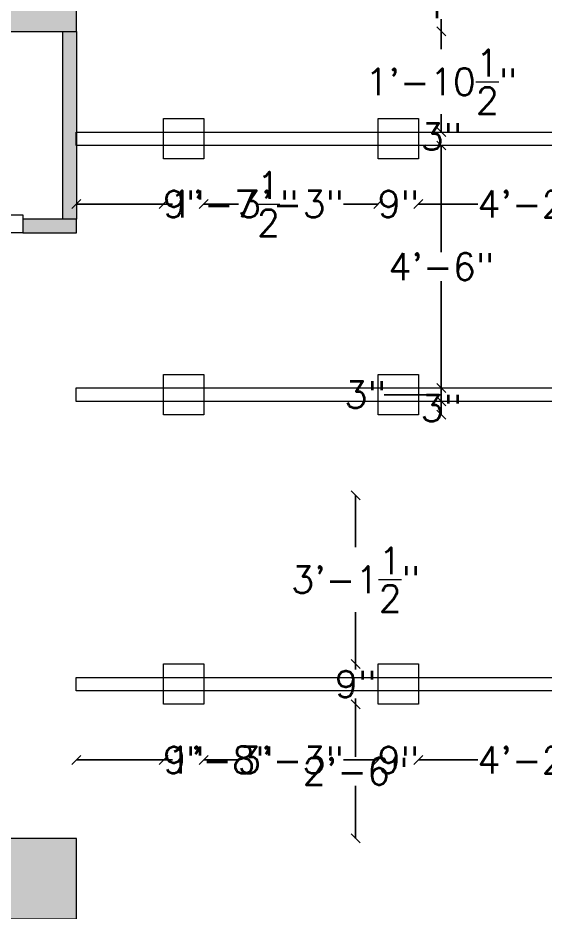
# Model space of a CAD drawing. Header units: inches. Extents: x 111501 to 134888, y 46021 to 52102.
# Drawn here: x 118286.9 to 118404.8, y 48369.1 to 48569 of the extents above; entities that cross this region are included whole.
import ezdxf

# ---------------------------------------------------------------- set-up
doc = ezdxf.new("R2010")
doc.units = ezdxf.units.IN
doc.header["$MEASUREMENT"] = 0
for name, color, linetype, lineweight in [('column', 252, 'Continuous', 9), ('dimension', 250, 'Continuous', 0), ('DOOR', 1, 'Continuous', 0)]:
    doc.layers.add(name, color=color, linetype=linetype, lineweight=lineweight)
doc.layers.add('false ceiling', color=5, linetype='Continuous')
doc.layers.add('pt19', color=151, linetype='Continuous')
doc.styles.get("Standard").update_dxf_attribs({"font": 'txt.shx', "height": 6})
doc.dimstyles.new('Standard$0', dxfattribs={"dimtxt": 4, "dimasz": 2, "dimexe": 0.125, "dimexo": 0.125, "dimgap": 0.25, "dimtad": 0, "dimtih": 1, "dimtoh": 1, "dimdec": 1, "dimlfac": -1, "dimzin": 0, "dimdsep": 46, "dimlunit": 4, "dimtxsty": 'Standard', "dimblk": 'OBLIQUE', "dimblk1": 'DOTSMALL', "dimblk2": 'DOTSMALL', "dimcen": 0, "dimse1": 1, "dimse2": 1, "dimadec": 0, "dimazin": 0, "dimtfac": 1, "dimtdec": 1, "dimtofl": 0, "dimtmove": 0, "dimatfit": 3, "dimfxl": 1, "dimtolj": 1, "dimtzin": 0, "dimarcsym": 0})

# ---------------------------------------------------------------- blocks, each defined once
blk = doc.blocks.new('_Oblique')
at = {"color": 0, "linetype": 'ByBlock', "lineweight": -2}
blk.add_line((-0.5, -0.5), (0.5, 0.5), dxfattribs=at)
blk = doc.blocks.new('*D783')
at = {"layer": 'Defpoints', "color": 0, "transparency": 16777216}
for p in [(118376.49, 48540.51), (118381.6, 48540.51), (118379.26, 48486.3)]:
    blk.add_point(p, dxfattribs=at)
at = {"layer": 'dimension', "color": 0, "lineweight": -2, "transparency": 16777216}
for p, q in [((118381.6, 48540.51), (118381.6, 48516.66)), ((118381.6, 48486.3), (118381.6, 48510.16))]:
    blk.add_line(p, q, dxfattribs=at)
at = {"layer": 'dimension', "color": 0, "lineweight": -2, "transparency": 16777216, "xscale": 2, "yscale": 2, "zscale": 2}
for p, rotation in [((118381.6, 48540.51), 90), ((118381.6, 48486.3), 270)]:
    blk.add_blockref('_Oblique', p, dxfattribs=dict(at, rotation=rotation))
at = {"layer": 'dimension', "color": 0, "lineweight": 5, "transparency": 16777216, "insert": (118381.6, 48513.41), "char_height": 6, "attachment_point": 5}
blk.add_mtext('\\A1;4\'-6"', dxfattribs=at)
blk = doc.blocks.new('_DOTSMALL')
at = {"color": 0, "linetype": 'ByBlock', "lineweight": -2, "const_width": 0.5}
blk.add_lwpolyline([(-0.0625, 0, 1), (0.0625, 0, 1)], format="xyb", close=True, dxfattribs=at)
blk = doc.blocks.new('*D784')
at = {"layer": 'Defpoints', "color": 0, "transparency": 16777216}
for p in [(118376.49, 48543.51), (118381.6, 48543.51), (118376.49, 48540.51)]:
    blk.add_point(p, dxfattribs=at)
at = {"layer": 'dimension', "color": 0, "lineweight": -2, "transparency": 16777216}
for p, q in [((118381.6, 48543.51), (118381.6, 48545.51)), ((118381.6, 48540.51), (118381.6, 48538.51))]:
    blk.add_line(p, q, dxfattribs=at)
at = {"layer": 'dimension', "color": 0, "lineweight": -2, "transparency": 16777216, "xscale": 2, "yscale": 2, "zscale": 2}
for p, rotation in [((118381.6, 48543.51), 270), ((118381.6, 48540.51), 90)]:
    blk.add_blockref('_Oblique', p, dxfattribs=dict(at, rotation=rotation))
at = {"layer": 'dimension', "color": 0, "lineweight": 5, "transparency": 16777216, "insert": (118381.6, 48542.51), "char_height": 6, "attachment_point": 5}
blk.add_mtext('\\A1;3"', dxfattribs=at)
blk = doc.blocks.new('*D785')
at = {"layer": 'Defpoints', "color": 0, "transparency": 16777216}
for p in [(118362.44, 48462.3), (118382.19, 48462.3), (118374.05, 48424.59)]:
    blk.add_point(p, dxfattribs=at)
at = {"layer": 'dimension', "color": 0, "lineweight": -2, "transparency": 16777216}
for p, q in [((118362.44, 48462.3), (118362.44, 48450.69)), ((118362.44, 48424.59), (118362.44, 48436.19))]:
    blk.add_line(p, q, dxfattribs=at)
at = {"layer": 'dimension', "color": 0, "lineweight": -2, "transparency": 16777216, "xscale": 2, "yscale": 2, "zscale": 2}
for p, rotation in [((118362.44, 48462.3), 90), ((118362.44, 48424.59), 270)]:
    blk.add_blockref('_Oblique', p, dxfattribs=dict(at, rotation=rotation))
at = {"layer": 'dimension', "color": 0, "lineweight": 5, "transparency": 16777216, "insert": (118362.44, 48443.44), "char_height": 6, "attachment_point": 5}
blk.add_mtext('\\A1;3\'-1{\\H1.000000x;\\S1/2;}"', dxfattribs=at)
blk = doc.blocks.new('*D786')
at = {"layer": 'Defpoints', "color": 0, "lineweight": 5, "transparency": 16777216}
for p in [(118319.51, 48415.59), (118300.01, 48412.1), (118319.51, 48403.13)]:
    blk.add_point(p, dxfattribs=at)
at = {"layer": 'dimension', "color": 0, "lineweight": -2, "transparency": 16777216}
for p, q in [((118300.01, 48403.13), (118319.51, 48403.13)), ((118319.51, 48403.13), (118321.51, 48403.13))]:
    blk.add_line(p, q, dxfattribs=at)
at = {"layer": 'dimension', "color": 0, "lineweight": -2, "transparency": 16777216, "xscale": 2, "yscale": 2, "zscale": 2, "rotation": 180}
blk.add_blockref('_Oblique', (118300.01, 48403.13), dxfattribs=at)
at = {"layer": 'dimension', "color": 0, "lineweight": -2, "transparency": 16777216, "xscale": 2, "yscale": 2, "zscale": 2}
blk.add_blockref('_Oblique', (118319.51, 48403.13), dxfattribs=at)
at = {"layer": 'dimension', "color": 0, "lineweight": 5, "transparency": 16777216, "insert": (118332.26, 48403.13), "char_height": 6, "attachment_point": 5}
blk.add_mtext('\\A1;1\'-8"', dxfattribs=at)
blk = doc.blocks.new('*D1373')
at = {"layer": 'Defpoints', "color": 0, "lineweight": 5, "transparency": 16777216}
for p in [(118381.6, 48566.01), (118393.33, 48566.01), (118376.49, 48543.51)]:
    blk.add_point(p, dxfattribs=at)
at = {"layer": 'dimension', "color": 0, "lineweight": -2, "transparency": 16777216}
for p, q in [((118381.6, 48566.01), (118381.6, 48562.01)), ((118381.6, 48543.51), (118381.6, 48547.51))]:
    blk.add_line(p, q, dxfattribs=at)
at = {"layer": 'dimension', "color": 0, "lineweight": -2, "transparency": 16777216, "xscale": 2, "yscale": 2, "zscale": 2}
for p, rotation in [((118381.6, 48566.01), 90), ((118381.6, 48543.51), 270)]:
    blk.add_blockref('_Oblique', p, dxfattribs=dict(at, rotation=rotation))
at = {"layer": 'dimension', "color": 0, "lineweight": 5, "transparency": 16777216, "insert": (118381.6, 48554.76), "char_height": 6, "attachment_point": 5}
blk.add_mtext('\\A1;1\'-10{\\H1.000000x;\\S1/2;}"', dxfattribs=at)
blk = doc.blocks.new('*D1374')
at = {"layer": 'Defpoints', "color": 0, "lineweight": 5, "transparency": 16777216}
for p in [(118381.6, 48578.01), (118395.33, 48578.01), (118393.33, 48566.01)]:
    blk.add_point(p, dxfattribs=at)
at = {"layer": 'dimension', "color": 0, "lineweight": -2, "transparency": 16777216}
for p, q in [((118381.6, 48578.01), (118381.6, 48575.26)), ((118381.6, 48566.01), (118381.6, 48568.76))]:
    blk.add_line(p, q, dxfattribs=at)
at = {"layer": 'dimension', "color": 0, "lineweight": -2, "transparency": 16777216, "xscale": 2, "yscale": 2, "zscale": 2}
for p, rotation in [((118381.6, 48578.01), 90), ((118381.6, 48566.01), 270)]:
    blk.add_blockref('_Oblique', p, dxfattribs=dict(at, rotation=rotation))
at = {"layer": 'dimension', "color": 0, "lineweight": 5, "transparency": 16777216, "insert": (118381.6, 48572.01), "char_height": 6, "attachment_point": 5}
blk.add_mtext("\\A1;1'", dxfattribs=at)
blk = doc.blocks.new('*D1375')
at = {"layer": 'Defpoints', "color": 0, "lineweight": 5, "transparency": 16777216}
for p in [(118379.26, 48486.3), (118381.6, 48483.3), (118385.11, 48483.3)]:
    blk.add_point(p, dxfattribs=at)
at = {"layer": 'dimension', "color": 0, "lineweight": -2, "transparency": 16777216}
for p, q in [((118369.35, 48484.8), (118368.85, 48484.8)), ((118381.6, 48484.8), (118369.35, 48484.8)), ((118381.6, 48486.3), (118381.6, 48483.3))]:
    blk.add_line(p, q, dxfattribs=at)
at = {"layer": 'dimension', "color": 0, "lineweight": -2, "transparency": 16777216, "xscale": 2, "yscale": 2, "zscale": 2}
for p, rotation in [((118381.6, 48486.3), 90), ((118381.6, 48483.3), 270)]:
    blk.add_blockref('_Oblique', p, dxfattribs=dict(at, rotation=rotation))
at = {"layer": 'dimension', "color": 0, "lineweight": 5, "transparency": 16777216, "insert": (118364.6, 48484.8), "char_height": 6, "attachment_point": 5}
blk.add_mtext('\\A1;3"', dxfattribs=at)
blk = doc.blocks.new('*D1376')
at = {"layer": 'Defpoints', "color": 0, "lineweight": 5, "transparency": 16777216}
for p in [(118385.11, 48483.3), (118381.6, 48480.3), (118386.42, 48480.3)]:
    blk.add_point(p, dxfattribs=at)
at = {"layer": 'dimension', "color": 0, "lineweight": -2, "transparency": 16777216}
blk.add_line((118381.6, 48483.3), (118381.6, 48480.3), dxfattribs=at)
at = {"layer": 'dimension', "color": 0, "lineweight": -2, "transparency": 16777216, "xscale": 2, "yscale": 2, "zscale": 2}
for p, rotation in [((118381.6, 48483.3), 90), ((118381.6, 48480.3), 270)]:
    blk.add_blockref('_Oblique', p, dxfattribs=dict(at, rotation=rotation))
at = {"layer": 'dimension', "color": 0, "lineweight": 5, "transparency": 16777216, "insert": (118381.6, 48481.8), "char_height": 6, "attachment_point": 5}
blk.add_mtext('\\A1;3"', dxfattribs=at)
blk = doc.blocks.new('*D1377')
at = {"layer": 'Defpoints', "color": 0, "lineweight": 5, "transparency": 16777216}
for p in [(118319.51, 48415.59), (118328.49, 48416.14), (118328.49, 48403.13)]:
    blk.add_point(p, dxfattribs=at)
at = {"layer": 'dimension', "color": 0, "lineweight": -2, "transparency": 16777216}
for p, q in [((118319.51, 48403.13), (118317.51, 48403.13)), ((118328.49, 48403.13), (118330.49, 48403.13))]:
    blk.add_line(p, q, dxfattribs=at)
at = {"layer": 'dimension', "color": 0, "lineweight": -2, "transparency": 16777216, "xscale": 2, "yscale": 2, "zscale": 2}
blk.add_blockref('_Oblique', (118319.51, 48403.13), dxfattribs=at)
at = {"layer": 'dimension', "color": 0, "lineweight": -2, "transparency": 16777216, "xscale": 2, "yscale": 2, "zscale": 2, "rotation": 180}
blk.add_blockref('_Oblique', (118328.49, 48403.13), dxfattribs=at)
at = {"layer": 'dimension', "color": 0, "lineweight": 5, "transparency": 16777216, "insert": (118324, 48403.13), "char_height": 6, "attachment_point": 5}
blk.add_mtext('\\A1;9"', dxfattribs=at)
blk = doc.blocks.new('*D1378')
at = {"layer": 'Defpoints', "color": 0, "lineweight": 5, "transparency": 16777216}
for p in [(118367.49, 48417.75), (118328.49, 48416.14), (118367.49, 48403.13)]:
    blk.add_point(p, dxfattribs=at)
at = {"layer": 'dimension', "color": 0, "lineweight": -2, "transparency": 16777216}
for p, q in [((118328.49, 48403.13), (118336.24, 48403.13)), ((118367.49, 48403.13), (118359.74, 48403.13))]:
    blk.add_line(p, q, dxfattribs=at)
at = {"layer": 'dimension', "color": 0, "lineweight": -2, "transparency": 16777216, "xscale": 2, "yscale": 2, "zscale": 2, "rotation": 180}
blk.add_blockref('_Oblique', (118328.49, 48403.13), dxfattribs=at)
at = {"layer": 'dimension', "color": 0, "lineweight": -2, "transparency": 16777216, "xscale": 2, "yscale": 2, "zscale": 2}
blk.add_blockref('_Oblique', (118367.49, 48403.13), dxfattribs=at)
at = {"layer": 'dimension', "color": 0, "lineweight": 5, "transparency": 16777216, "insert": (118347.99, 48403.13), "char_height": 6, "attachment_point": 5}
blk.add_mtext('\\A1;3\'-3"', dxfattribs=at)
blk = doc.blocks.new('*D1379')
at = {"layer": 'Defpoints', "color": 0, "lineweight": 5, "transparency": 16777216}
for p in [(118367.49, 48417.75), (118376.49, 48415.59), (118376.49, 48403.13)]:
    blk.add_point(p, dxfattribs=at)
at = {"layer": 'dimension', "color": 0, "lineweight": -2, "transparency": 16777216}
for p, q in [((118367.49, 48403.13), (118365.49, 48403.13)), ((118376.49, 48403.13), (118378.49, 48403.13))]:
    blk.add_line(p, q, dxfattribs=at)
at = {"layer": 'dimension', "color": 0, "lineweight": -2, "transparency": 16777216, "xscale": 2, "yscale": 2, "zscale": 2}
blk.add_blockref('_Oblique', (118367.49, 48403.13), dxfattribs=at)
at = {"layer": 'dimension', "color": 0, "lineweight": -2, "transparency": 16777216, "xscale": 2, "yscale": 2, "zscale": 2, "rotation": 180}
blk.add_blockref('_Oblique', (118376.49, 48403.13), dxfattribs=at)
at = {"layer": 'dimension', "color": 0, "lineweight": 5, "transparency": 16777216, "insert": (118371.99, 48403.13), "char_height": 6, "attachment_point": 5}
blk.add_mtext('\\A1;9"', dxfattribs=at)
blk = doc.blocks.new('*D1380')
at = {"layer": 'Defpoints', "color": 0, "lineweight": 5, "transparency": 16777216}
for p in [(118376.49, 48415.59), (118426.49, 48415.59), (118426.49, 48403.13)]:
    blk.add_point(p, dxfattribs=at)
at = {"layer": 'dimension', "color": 0, "lineweight": -2, "transparency": 16777216}
for p, q in [((118376.49, 48403.13), (118389.74, 48403.13)), ((118426.49, 48403.13), (118413.24, 48403.13))]:
    blk.add_line(p, q, dxfattribs=at)
at = {"layer": 'dimension', "color": 0, "lineweight": -2, "transparency": 16777216, "xscale": 2, "yscale": 2, "zscale": 2, "rotation": 180}
blk.add_blockref('_Oblique', (118376.49, 48403.13), dxfattribs=at)
at = {"layer": 'dimension', "color": 0, "lineweight": -2, "transparency": 16777216, "xscale": 2, "yscale": 2, "zscale": 2}
blk.add_blockref('_Oblique', (118426.49, 48403.13), dxfattribs=at)
at = {"layer": 'dimension', "color": 0, "lineweight": 5, "transparency": 16777216, "insert": (118401.49, 48403.13), "char_height": 6, "attachment_point": 5}
blk.add_mtext('\\A1;4\'-2"', dxfattribs=at)
blk = doc.blocks.new('*D1387')
at = {"layer": 'Defpoints', "color": 0, "transparency": 16777216}
for p in [(118319.49, 48537.51), (118300.01, 48528.62), (118319.49, 48527.42)]:
    blk.add_point(p, dxfattribs=at)
at = {"layer": 'dimension', "color": 0, "lineweight": -2, "transparency": 16777216}
for p, q in [((118300.01, 48527.42), (118319.49, 48527.42)), ((118319.49, 48527.42), (118321.49, 48527.42))]:
    blk.add_line(p, q, dxfattribs=at)
at = {"layer": 'dimension', "color": 0, "lineweight": -2, "transparency": 16777216, "xscale": 2, "yscale": 2, "zscale": 2, "rotation": 180}
blk.add_blockref('_Oblique', (118300.01, 48527.42), dxfattribs=at)
at = {"layer": 'dimension', "color": 0, "lineweight": -2, "transparency": 16777216, "xscale": 2, "yscale": 2, "zscale": 2}
blk.add_blockref('_Oblique', (118319.49, 48527.42), dxfattribs=at)
at = {"layer": 'dimension', "color": 0, "lineweight": 5, "transparency": 16777216, "insert": (118335.24, 48527.42), "char_height": 6, "attachment_point": 5}
blk.add_mtext('\\A1;1\'-7{\\H1.000000x;\\S1/2;}"', dxfattribs=at)
blk = doc.blocks.new('*D1388')
at = {"layer": 'Defpoints', "color": 0, "lineweight": 5, "transparency": 16777216}
for p in [(118319.49, 48537.51), (118328.49, 48537.51), (118328.49, 48527.42)]:
    blk.add_point(p, dxfattribs=at)
at = {"layer": 'dimension', "color": 0, "lineweight": -2, "transparency": 16777216}
for p, q in [((118319.49, 48527.42), (118317.49, 48527.42)), ((118328.49, 48527.42), (118330.49, 48527.42))]:
    blk.add_line(p, q, dxfattribs=at)
at = {"layer": 'dimension', "color": 0, "lineweight": -2, "transparency": 16777216, "xscale": 2, "yscale": 2, "zscale": 2}
blk.add_blockref('_Oblique', (118319.49, 48527.42), dxfattribs=at)
at = {"layer": 'dimension', "color": 0, "lineweight": -2, "transparency": 16777216, "xscale": 2, "yscale": 2, "zscale": 2, "rotation": 180}
blk.add_blockref('_Oblique', (118328.49, 48527.42), dxfattribs=at)
at = {"layer": 'dimension', "color": 0, "lineweight": 5, "transparency": 16777216, "insert": (118323.99, 48527.42), "char_height": 6, "attachment_point": 5}
blk.add_mtext('\\A1;9"', dxfattribs=at)
blk = doc.blocks.new('*D1389')
at = {"layer": 'Defpoints', "color": 0, "lineweight": 5, "transparency": 16777216}
for p in [(118328.49, 48537.51), (118367.49, 48537.51), (118367.49, 48527.42)]:
    blk.add_point(p, dxfattribs=at)
at = {"layer": 'dimension', "color": 0, "lineweight": -2, "transparency": 16777216}
for p, q in [((118328.49, 48527.42), (118336.24, 48527.42)), ((118367.49, 48527.42), (118359.74, 48527.42))]:
    blk.add_line(p, q, dxfattribs=at)
at = {"layer": 'dimension', "color": 0, "lineweight": -2, "transparency": 16777216, "xscale": 2, "yscale": 2, "zscale": 2, "rotation": 180}
blk.add_blockref('_Oblique', (118328.49, 48527.42), dxfattribs=at)
at = {"layer": 'dimension', "color": 0, "lineweight": -2, "transparency": 16777216, "xscale": 2, "yscale": 2, "zscale": 2}
blk.add_blockref('_Oblique', (118367.49, 48527.42), dxfattribs=at)
at = {"layer": 'dimension', "color": 0, "lineweight": 5, "transparency": 16777216, "insert": (118347.99, 48527.42), "char_height": 6, "attachment_point": 5}
blk.add_mtext('\\A1;3\'-3"', dxfattribs=at)
blk = doc.blocks.new('*D1390')
at = {"layer": 'Defpoints', "color": 0, "lineweight": 5, "transparency": 16777216}
for p in [(118367.49, 48537.51), (118376.49, 48537.51), (118376.49, 48527.42)]:
    blk.add_point(p, dxfattribs=at)
at = {"layer": 'dimension', "color": 0, "lineweight": -2, "transparency": 16777216}
for p, q in [((118367.49, 48527.42), (118365.49, 48527.42)), ((118376.49, 48527.42), (118378.49, 48527.42))]:
    blk.add_line(p, q, dxfattribs=at)
at = {"layer": 'dimension', "color": 0, "lineweight": -2, "transparency": 16777216, "xscale": 2, "yscale": 2, "zscale": 2}
blk.add_blockref('_Oblique', (118367.49, 48527.42), dxfattribs=at)
at = {"layer": 'dimension', "color": 0, "lineweight": -2, "transparency": 16777216, "xscale": 2, "yscale": 2, "zscale": 2, "rotation": 180}
blk.add_blockref('_Oblique', (118376.49, 48527.42), dxfattribs=at)
at = {"layer": 'dimension', "color": 0, "lineweight": 5, "transparency": 16777216, "insert": (118371.99, 48527.42), "char_height": 6, "attachment_point": 5}
blk.add_mtext('\\A1;9"', dxfattribs=at)
blk = doc.blocks.new('*D1391')
at = {"layer": 'Defpoints', "color": 0, "lineweight": 5, "transparency": 16777216}
for p in [(118376.49, 48537.51), (118426.49, 48537.51), (118426.49, 48527.42)]:
    blk.add_point(p, dxfattribs=at)
at = {"layer": 'dimension', "color": 0, "lineweight": -2, "transparency": 16777216}
for p, q in [((118376.49, 48527.42), (118389.74, 48527.42)), ((118426.49, 48527.42), (118413.24, 48527.42))]:
    blk.add_line(p, q, dxfattribs=at)
at = {"layer": 'dimension', "color": 0, "lineweight": -2, "transparency": 16777216, "xscale": 2, "yscale": 2, "zscale": 2, "rotation": 180}
blk.add_blockref('_Oblique', (118376.49, 48527.42), dxfattribs=at)
at = {"layer": 'dimension', "color": 0, "lineweight": -2, "transparency": 16777216, "xscale": 2, "yscale": 2, "zscale": 2}
blk.add_blockref('_Oblique', (118426.49, 48527.42), dxfattribs=at)
at = {"layer": 'dimension', "color": 0, "lineweight": 5, "transparency": 16777216, "insert": (118401.49, 48527.42), "char_height": 6, "attachment_point": 5}
blk.add_mtext('\\A1;4\'-2"', dxfattribs=at)
blk = doc.blocks.new('*D1409')
at = {"layer": 'Defpoints', "color": 0, "lineweight": 5, "transparency": 16777216}
for p in [(118374.05, 48424.59), (118362.44, 48415.59), (118370.49, 48415.59)]:
    blk.add_point(p, dxfattribs=at)
at = {"layer": 'dimension', "color": 0, "lineweight": -2, "transparency": 16777216}
for p, q in [((118362.44, 48424.59), (118362.44, 48423.34)), ((118362.44, 48415.59), (118362.44, 48416.84))]:
    blk.add_line(p, q, dxfattribs=at)
at = {"layer": 'dimension', "color": 0, "lineweight": -2, "transparency": 16777216, "xscale": 2, "yscale": 2, "zscale": 2}
for p, rotation in [((118362.44, 48424.59), 90), ((118362.44, 48415.59), 270)]:
    blk.add_blockref('_Oblique', p, dxfattribs=dict(at, rotation=rotation))
at = {"layer": 'dimension', "color": 0, "lineweight": 5, "transparency": 16777216, "insert": (118362.44, 48420.09), "char_height": 6, "attachment_point": 5}
blk.add_mtext('\\A1;9"', dxfattribs=at)
blk = doc.blocks.new('*D1410')
at = {"layer": 'Defpoints', "color": 0, "lineweight": 5, "transparency": 16777216}
for p in [(118370.49, 48415.59), (118362.44, 48385.59), (118371.64, 48385.59)]:
    blk.add_point(p, dxfattribs=at)
at = {"layer": 'dimension', "color": 0, "lineweight": -2, "transparency": 16777216}
for p, q in [((118362.44, 48415.59), (118362.44, 48403.84)), ((118362.44, 48385.59), (118362.44, 48397.34))]:
    blk.add_line(p, q, dxfattribs=at)
at = {"layer": 'dimension', "color": 0, "lineweight": -2, "transparency": 16777216, "xscale": 2, "yscale": 2, "zscale": 2}
for p, rotation in [((118362.44, 48415.59), 90), ((118362.44, 48385.59), 270)]:
    blk.add_blockref('_Oblique', p, dxfattribs=dict(at, rotation=rotation))
at = {"layer": 'dimension', "color": 0, "lineweight": 5, "transparency": 16777216, "insert": (118362.44, 48400.59), "char_height": 6, "attachment_point": 5}
blk.add_mtext('\\A1;2\'-6"', dxfattribs=at)

msp = doc.modelspace()

# ---------------------------------------------------------------- hatches: boundary and pattern name
at = {"layer": 'column'}
h = msp.add_hatch(color=256, dxfattribs=at)
h.paths.add_polyline_path([(118282.01, 48584.01), (118282.01, 48566.01), (118300.01, 48566.01), (118300.01, 48584.01)])
h.paths.add_polyline_path([(118107.01, 48584.01), (118107.01, 48557.01), (118115.01, 48557.01), (118115.01, 48584.01)])
h = msp.add_hatch(color=256, dxfattribs=at)
h.paths.add_polyline_path([(118282.01, 47977.73), (118282.01, 47959.73), (118300.01, 47959.73), (118300.01, 47977.73)])
h.paths.add_polyline_path([(118282.01, 48181.66), (118282.01, 48163.66), (118300.01, 48163.66), (118300.01, 48181.66)])
h.paths.add_polyline_path([(118282.01, 48385.59), (118282.01, 48367.59), (118300.01, 48367.59), (118300.01, 48385.59)])
at = {"layer": 'pt19', "lineweight": 0}
h = msp.add_hatch(color=256, dxfattribs=at)
h.paths.add_polyline_path([(118113.01, 48521.01), (118156.01, 48521.01), (118166.01, 48521.01), (118252.05, 48521.01), (118252.05, 48524.01), (118113.01, 48524.01)])
h.paths.add_polyline_path([(118297.01, 48566.01), (118300.01, 48566.01), (118300.01, 48543.51), (118299.99, 48543.51), (118299.99, 48540.51), (118300.01, 48540.51), (118300.01, 48524.01), (118297.01, 48524.01)])
h.paths.add_polyline_path([(118300.01, 48521.01), (118300.01, 48524.01), (118297.01, 48524.01), (118288.01, 48524.01), (118288.01, 48521.01)])

# ---------------------------------------------------------------- linework, layer by layer
at = {"layer": 'column'}
for points in [[(118300.01, 48584.01), (118282.01, 48584.01), (118282.01, 48566.01), (118300.01, 48566.01)], [(118300.01, 48385.59), (118282.01, 48385.59), (118282.01, 48367.59), (118300.01, 48367.59)]]:
    msp.add_lwpolyline(points, close=True, dxfattribs=at)
at = {"layer": 'DOOR', "color": 140, "linetype": 'Continuous', "lineweight": 0, "elevation": -0.46}
msp.add_lwpolyline([(118288.01, 48521.01), (118284.01, 48521.01), (118284.01, 48525.01), (118288.01, 48525.01)], close=True, dxfattribs=at)
at = {"layer": 'false ceiling', "lineweight": 5}
for points in [[(118319.49, 48546.51), (118328.49, 48546.51), (118328.49, 48537.51), (118319.49, 48537.51)], [(118367.49, 48546.51), (118376.49, 48546.51), (118376.49, 48537.51), (118367.49, 48537.51)], [(118299.99, 48543.51), (118503.01, 48543.51), (118503.01, 48540.51), (118299.99, 48540.51)], [(118319.49, 48489.3), (118328.49, 48489.3), (118328.49, 48480.3), (118319.49, 48480.3)], [(118367.49, 48489.3), (118376.49, 48489.3), (118376.49, 48480.3), (118367.49, 48480.3)], [(118299.99, 48486.3), (118503.01, 48486.3), (118503.01, 48483.3), (118299.99, 48483.3)], [(118319.49, 48424.59), (118328.49, 48424.59), (118328.49, 48415.59), (118319.49, 48415.59)], [(118367.49, 48424.59), (118376.49, 48424.59), (118376.49, 48415.59), (118367.49, 48415.59)], [(118299.99, 48421.59), (118503.01, 48421.59), (118503.01, 48418.59), (118299.99, 48418.59)]]:
    msp.add_lwpolyline(points, close=True, dxfattribs=at)
at = {"layer": 'pt19', "lineweight": 0}
msp.add_lwpolyline([(118300.01, 48524.01), (118297.01, 48524.01), (118297.01, 48566.01), (118300.01, 48566.01)], close=True, dxfattribs=at)
at = {"layer": 'pt19', "lineweight": 0, "elevation": -0.46}
msp.add_lwpolyline([(118288.01, 48521.01), (118300.01, 48521.01), (118300.01, 48524.01), (118288.01, 48524.01)], close=True, dxfattribs=at)

# ---------------------------------------------------------------- dimensions: what is measured, and where the dimension line sits
at = {"layer": 'dimension', "lineweight": 5}
for base, p1, p2, picture, middle in [((118381.6, 48578.01), (118393.33, 48566.01), (118395.33, 48578.01), '*D1374', (118381.6, 48572.01)), ((118381.6, 48566.01), (118376.49, 48543.51), (118393.33, 48566.01), '*D1373', (118381.6, 48554.76)), ((118381.6, 48483.3), (118379.26, 48486.3), (118385.11, 48483.3), '*D1375', (118368.6, 48484.8)), ((118362.44, 48415.59), (118374.05, 48424.59), (118370.49, 48415.59), '*D1409', (118362.44, 48420.09)), ((118362.44, 48385.59), (118370.49, 48415.59), (118371.64, 48385.59), '*D1410', (118362.44, 48400.59))]:
    dim = msp.add_linear_dim(base=base, p1=p1, p2=p2, angle=90, dimstyle='Standard$0', override={"dimtmove": 1}, dxfattribs=at)
    dim.commit()
    dim.dimension.update_dxf_attribs({"geometry": picture, "text_midpoint": middle})
dim = msp.add_linear_dim(base=(118381.6, 48543.51), p1=(118376.49, 48540.51), p2=(118376.49, 48543.51), angle=90, dimstyle='Standard$0', dxfattribs=at)
dim.commit()
dim.dimension.update_dxf_attribs({"geometry": '*D784', "text_midpoint": (118381.6, 48542.51), "dimtype": 160})
for base, p1, p2, picture, middle in [((118381.6, 48540.51), (118379.26, 48486.3), (118376.49, 48540.51), '*D783', (118381.6, 48513.41)), ((118362.44, 48462.3), (118374.05, 48424.59), (118382.19, 48462.3), '*D785', (118362.44, 48443.44))]:
    dim = msp.add_linear_dim(base=base, p1=p1, p2=p2, angle=90, dimstyle='Standard$0', dxfattribs=at)
    dim.commit()
    dim.dimension.update_dxf_attribs({"geometry": picture, "text_midpoint": middle})
dim = msp.add_linear_dim(base=(118319.49, 48527.42), p1=(118300.01, 48528.62), p2=(118319.49, 48537.51), dimstyle='Standard$0', dxfattribs=at)
dim.commit()
dim.dimension.update_dxf_attribs({"geometry": '*D1387', "text_midpoint": (118335.24, 48527.42)})
for base, p1, p2, override, picture, middle in [((118328.49, 48527.42), (118319.49, 48537.51), (118328.49, 48537.51), {"dimtmove": 1}, '*D1388', (118323.99, 48527.42)), ((118367.49, 48527.42), (118328.49, 48537.51), (118367.49, 48537.51), {"dimtmove": 1}, '*D1389', (118347.99, 48527.42)), ((118376.49, 48527.42), (118367.49, 48537.51), (118376.49, 48537.51), {"dimtmove": 1}, '*D1390', (118371.99, 48527.42)), ((118426.49, 48527.42), (118376.49, 48537.51), (118426.49, 48537.51), {"dimtmove": 1}, '*D1391', (118401.49, 48527.42)), ((118367.49, 48403.13), (118328.49, 48416.14), (118367.49, 48417.75), {"dimtmove": 1}, '*D1378', (118347.99, 48403.13)), ((118376.49, 48403.13), (118367.49, 48417.75), (118376.49, 48415.59), {"dimtmove": 1}, '*D1379', (118371.99, 48403.13)), ((118319.51329061, 48403.13410179), (118300.01329061, 48412.0986354), (118319.51329061, 48415.58667143), {"dimdec": 0}, '*D786', (118332.26329061, 48403.13410179)), ((118328.49, 48403.13), (118319.51, 48415.59), (118328.49, 48416.14), {"dimtmove": 1}, '*D1377', (118324, 48403.13)), ((118426.49, 48403.13), (118376.49, 48415.59), (118426.49, 48415.59), {"dimtmove": 1}, '*D1380', (118401.49, 48403.13))]:
    dim = msp.add_linear_dim(base=base, p1=p1, p2=p2, dimstyle='Standard$0', override=override, dxfattribs=at)
    dim.commit()
    dim.dimension.update_dxf_attribs({"geometry": picture, "text_midpoint": middle})
dim = msp.add_linear_dim(base=(118381.6, 48480.3), p1=(118385.11, 48483.3), p2=(118386.42, 48480.3), angle=90, dimstyle='Standard$0', override={"dimtmove": 1}, dxfattribs=at)
dim.commit()
dim.dimension.update_dxf_attribs({"geometry": '*D1376', "text_midpoint": (118381.6, 48481.8), "dimtype": 160})

doc.saveas('drawing.dxf')
